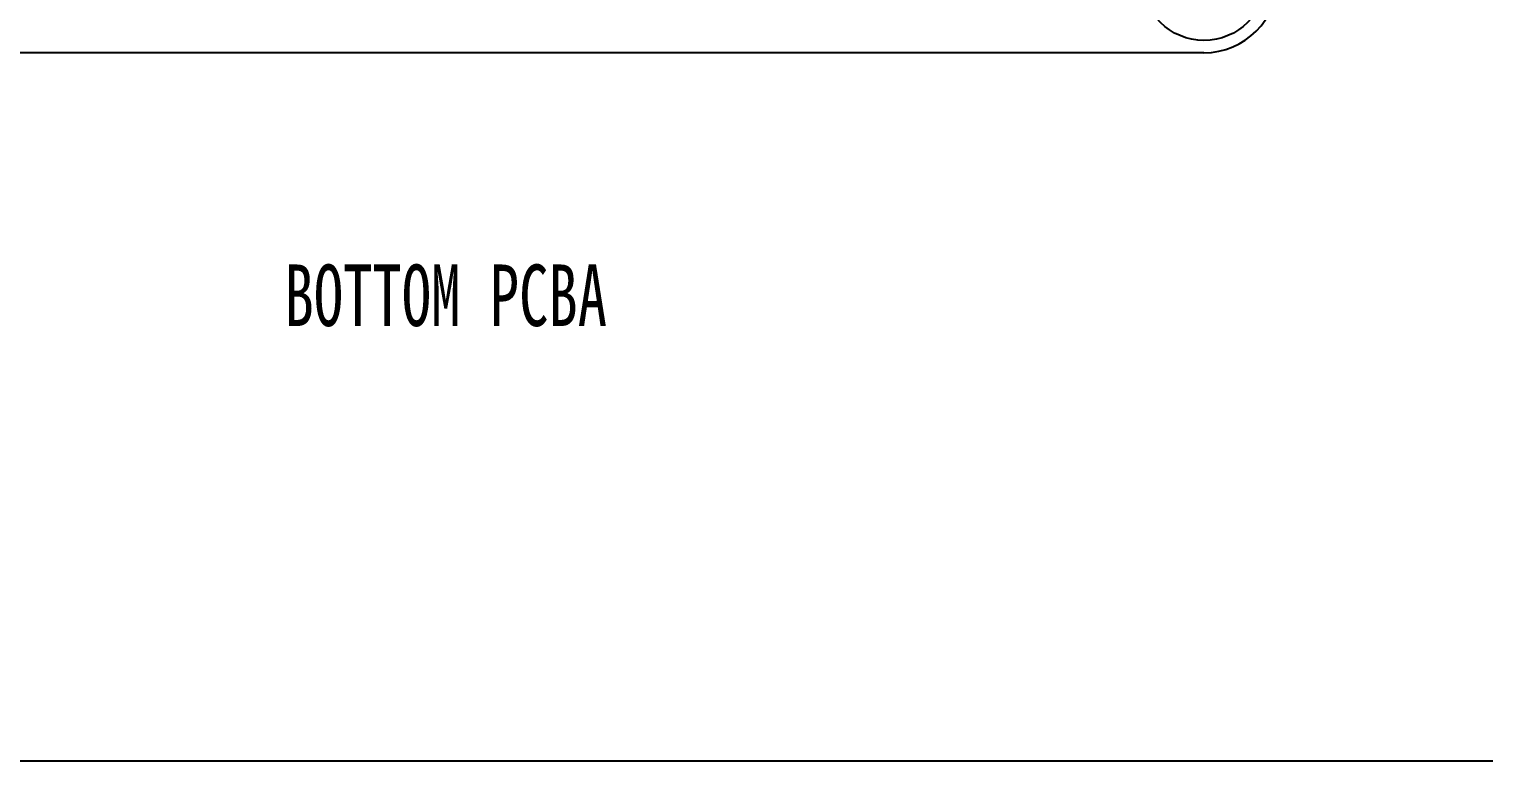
# Model space of a CAD drawing. Header units: millimetres. Extents: x 0 to 404, y 102 to 364.
# Drawn here: x 203.4 to 262.5, y 102.5 to 132.2 of the extents above; entities that cross this region are included whole.
import ezdxf

# ---------------------------------------------------------------- set-up
doc = ezdxf.new("R2010")
doc.units = ezdxf.units.MM
doc.header["$LTSCALE"] = 30.734
doc.layers.get('0').update_dxf_attribs({"linetype": 'CONTINUOUS'})
doc.styles.get("Standard").update_dxf_attribs({"font": 'txt', "width": 0.7})

msp = doc.modelspace()

# ---------------------------------------------------------------- linework, layer by layer
at = {"color": 7, "linetype": 'Continuous'}
for p, q in [((251.141, 131.273), (187.541, 131.273)), ((0, 102.498), (403.732, 102.498))]:
    msp.add_line(p, q, dxfattribs=at)
at = {"linetype": 'Continuous'}
msp.add_circle((251.141, 134.273), 2.5, dxfattribs=at)
at = {"color": 7, "linetype": 'Continuous'}
msp.add_arc((251.141, 134.273), 3, 270, 360, dxfattribs=at)

# ---------------------------------------------------------------- texts
at = {"color": 2, "linetype": 'Continuous', "insert": (213.807, 122.67), "char_height": 2.5, "width": 62.41513, "attachment_point": 1, "line_spacing_factor": 0.9}
msp.add_mtext('BOTTOM PCBA', dxfattribs=at)

doc.saveas('drawing.dxf')
